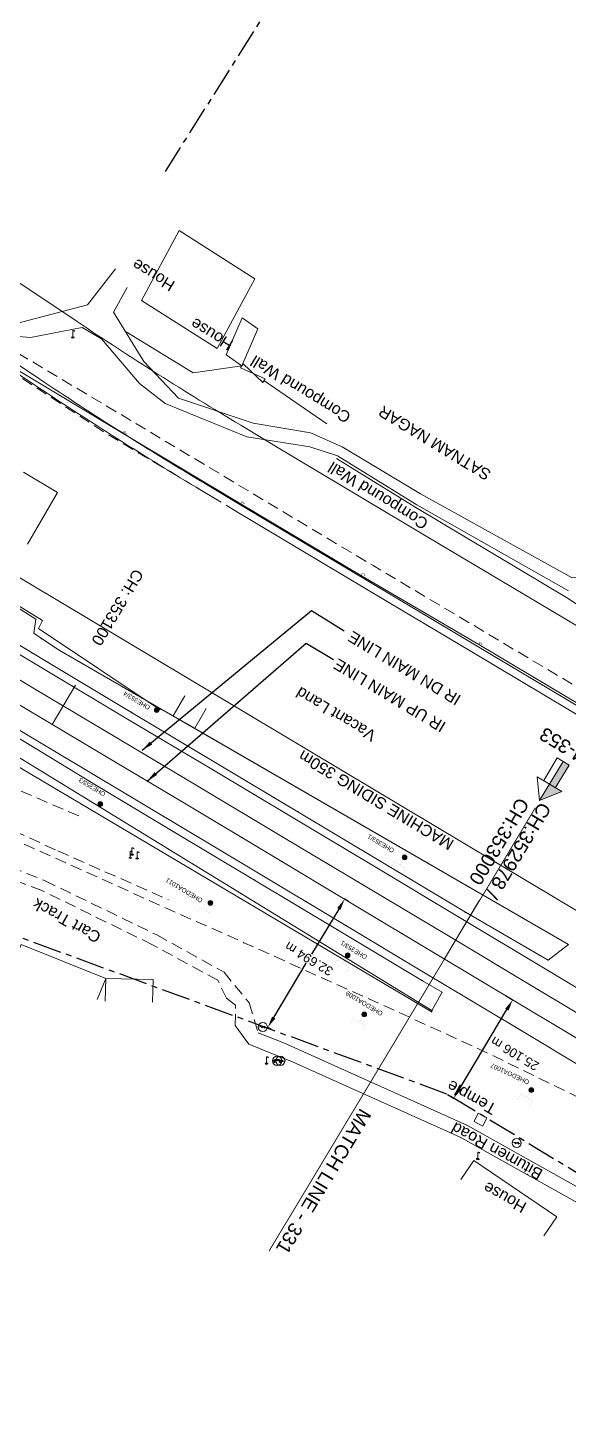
# Model space of a CAD drawing. Header units: metres. Extents: x 593168 to 611286, y 3401475 to 3412398.
# Drawn here: x 600038.2 to 600156.6, y 3408091.8 to 3408392.8 of the extents above; entities that cross this region are included whole.
import ezdxf
from ezdxf.enums import TextEntityAlignment as Align

# ---------------------------------------------------------------- set-up
doc = ezdxf.new("R2010")
doc.units = ezdxf.units.M
doc.header["$MEASUREMENT"] = 0
for name, pattern in [('CENTER', [2, 1.25, -0.25, 0.25, -0.25]), ('DASHED', [0.75, 0.5, -0.25]), ('PHANTOM2', [1.25, 0.625, -0.125, 0.125, -0.125, 0.125, -0.125])]:
    doc.linetypes.add(name, pattern=pattern)
doc.layers.get('Defpoints').update_dxf_attribs({"lineweight": 0})
for name, color, linetype, lineweight in [('Cart Track', 34, 'Continuous', 0), ('Compound Wall', 251, 'Continuous', 0), ('DFCC BOUNDARY', 6, 'CENTER', 0), ('Electric Pole', 251, 'Continuous', 0), ('Existing IR Chainage', 7, 'Continuous', 0), ('Existing IR Track', 143, 'Continuous', 0), ('Gate', 251, 'Continuous', 0), ('Grill', 251, 'Continuous', 0), ('IR PROP. DETAILS', 190, 'Continuous', 0), ('KM STONE', 7, 'Continuous', 0), ('Lamp_Post', 251, 'Continuous', 0), ('OHE MAST', 8, 'Continuous', 0), ('OHE MAST TEXT', 8, 'Continuous', 0), ('Pipe Line', 4, 'Continuous', 0), ('Platform', 7, 'Continuous', 0), ('Religious_Place', 251, 'Continuous', 0), ('Residential Building Pucca', 251, 'Continuous', 0), ('Residential Building Semipucca', 251, 'Continuous', 0), ('Side Details', 251, 'Continuous', 0), ('Subroad Edge', 34, 'Continuous', 0), ('Telephone_Pole', 251, 'Continuous', 0), ('Text1', 251, 'Continuous', 0), ('Village Name', 7, 'Continuous', 0)]:
    doc.layers.add(name, color=color, linetype=linetype, lineweight=lineweight)
doc.layers.add('Existing Railway Boundary', color=7, linetype='CENTER')
doc.layers.add('MATCH LINE', color=7, linetype='Continuous')
doc.styles.get("Standard").update_dxf_attribs({"font": 'arial.ttf'})
doc.styles.add('Style-Arial', font='arial.ttf')
doc.styles.add('Vill txt', font='arial.ttf', dxfattribs={"height": 3})
doc.dimstyles.new('ISO-25', dxfattribs={"dimtxt": 2.5, "dimasz": 2.5, "dimexe": 1.25, "dimexo": 0.625, "dimtad": 1, "dimtxsty": 'Standard', "dimcen": 2.5, "dimadec": 0, "dimazin": 0, "dimtfac": 1, "dimtmove": 0, "dimatfit": 3, "dimfxl": 1, "dimarcsym": 0})
doc.dimstyles.get("Standard").update_dxf_attribs({"dimtxt": 0.18, "dimasz": 0.18, "dimexe": 0.18, "dimexo": 0.0625, "dimgap": 0.09, "dimtad": 0, "dimtih": 1, "dimtoh": 1, "dimdec": 4, "dimzin": 0, "dimdsep": 46, "dimtxsty": 'Standard', "dimcen": 0.09, "dimadec": 0, "dimazin": 0, "dimtfac": 1, "dimtdec": 4, "dimtofl": 0, "dimtmove": 0, "dimatfit": 3, "dimfxl": 1, "dimtolj": 1, "dimtzin": 0, "dimarcsym": 0})

# ---------------------------------------------------------------- blocks, each defined once
blk = doc.blocks.new('GT')
at = {"layer": 'Gate'}
for p, q in [((-0.5, -0.5), (-0.5, 0.5)), ((-0.5, 0.5), (0.5, -0.5)), ((0.5, 0.5), (0.5, -0.5))]:
    blk.add_line(p, q, dxfattribs=at)
blk.add_lwpolyline([(0.5, 0.5), (-0.5, -0.5)], dxfattribs=at)
blk = doc.blocks.new('EP')
blk.add_hatch(color=8).paths.add_polyline_path([(-0.21, -0.05), (-0.21, 0.16), (-0.93, -0.01), (-0.31, 0.07), (-0.31, -0.19), (0.31, 0), (0.31, -0.24), (0.94, -0.01), (0.41, -0.1), (0.43, 0.15)])
at = {"color": 8}
for p, q in [((-0.93, -0.01), (-0.21, 0.16)), ((-0.31, 0.07), (-0.93, -0.01)), ((-0.31, -0.19), (-0.31, 0.07)), ((0.31, 0), (-0.31, -0.19)), ((-0.21, 0.16), (-0.21, -0.05)), ((-0.21, -0.05), (0.43, 0.15)), ((0.31, -0.24), (0.31, 0)), ((0.43, 0.15), (0.41, -0.1)), ((0.94, -0.01), (0.31, -0.24)), ((0.41, -0.1), (0.94, -0.01))]:
    blk.add_line(p, q, dxfattribs=at)
blk.add_circle((0, 0), 1, dxfattribs=at)
blk = doc.blocks.new('LP')
for points in [[(0, 0), (0, 1.5)], [(0.25, 1.35), (0.44, 1.35)]]:
    blk.add_lwpolyline(points)
for centre, radius, start, end in [((0.07, 0.99), 0.519, 57.6425, 97.3165), ((0.34, 1.33), 0.094, 11.7012, 168.0476)]:
    blk.add_arc(centre, radius, start, end)
at = {"extrusion": (0, 0, -1)}
blk.add_ellipse((0, 0.01), major_axis=(0.308, 0), ratio=0.400495, dxfattribs=at)
blk.add_ellipse((0.35, 1.36), major_axis=(0.0017, 0.0438), ratio=0.461056, start_param=1.74022, end_param=4.575836)
blk = doc.blocks.new('TP')
at = {"layer": 'Telephone_Pole'}
blk.add_hatch(color=8, dxfattribs=at).paths.add_polyline_path([(0.49, 0.08, -0.516403), (0.5, 0.04, 0.157799), (0.42, -0.19, 0.257253), (0.43, -0.21), (0.7, -0.4, 0.297943), (0.73, -0.4, 0.213635), (0.94, -0.09, 0.292624), (0.86, 0.1, 0.314672), (-0.86, 0.1, 0.297888), (-0.94, -0.1, 0.205841), (-0.73, -0.4, 0.297943), (-0.7, -0.4), (-0.43, -0.21, 0.257253), (-0.42, -0.19, 0.155164), (-0.5, 0.04, -0.510878), (-0.49, 0.08, -0.167449)])
at = {"layer": 'Telephone_Pole', "color": 8}
for p, q in [((-0.7, -0.4), (-0.43, -0.21)), ((-0.44, -0.22), (-0.44, -0.22)), ((0.7, -0.4), (0.43, -0.21)), ((0.44, -0.22), (0.44, -0.22))]:
    blk.add_line(p, q, dxfattribs=at)
blk.add_circle((0, 0), 1.03, dxfattribs=at)
for centre, radius, start, end in [((0.01, -1.13), 1.5, 55.3659, 125.2353), ((-0.48, 0.05), 0.0243, 109.2181, 217.464), ((-0.82, -0.21), 0.402, 2.1844, 37.464), ((0.01, -1.34), 1.5, 71.1943, 109.2181), ((0.82, -0.21), 0.402, 141.9464, 177.8156), ((0.48, 0.06), 0.0243, 321.9464, 71.1943), ((0.75, -0.06), 0.194, 350.1231, 55.3659), ((-0.44, -0.19), 0.0258, 304.4776, 2.1844), ((0.44, -0.19), 0.0258, 177.8156, 235.5224), ((0.72, -0.38), 0.0258, 235.5224, 301.8866), ((0.49, -0.01), 0.462, 301.8866, 350.1231)]:
    blk.add_arc(centre, radius, start, end, dxfattribs=at)
blk = doc.blocks.new('KM POST PLAN')
h = blk.add_hatch(color=256)
h.dxf.hatch_style = 1
h.paths.add_polyline_path([(0, -8.47), (-3, -8.47), (-3, -20), (0, -20)])
h.paths.add_polyline_path([(0, -8.47), (0, 0), (-6.25, -8.47)])
for points in [[(0, 0), (-6.25, -8.47), (6.25, -8.47)], [(0, 0), (0, -20)], [(0, 0), (6.25, -8.47)], [(3, -8.47), (3, -20), (-3, -20), (-3, -8.47)]]:
    blk.add_lwpolyline(points)
at = {"style": 'Style-Arial'}
blk.add_attdef('KM-POST', text='', height=6, dxfattribs=at).set_placement((0, -26, -263.95), align=Align.MIDDLE_CENTER)
blk = doc.blocks.new('OHE MAST')
h = blk.add_hatch(color=256)
h.dxf.hatch_style = 1
edge = h.paths.add_edge_path()
edge.add_arc((0, 0), 0.514, 0, 360)
at = {"const_width": 0.01}
for points in [[(1.5, 3.5), (1.5, 2), (-1.5, 2), (-1.5, 3.5)], [(0, 2), (0, 0)]]:
    blk.add_lwpolyline(points, dxfattribs=at)
blk.add_circle((0, 0), 0.514)
blk = doc.blocks.new('*D788')
at = {"layer": 'Defpoints', "color": 0, "linetype": 'ByBlock', "ltscale": 5, "transparency": 16777216}
for p in [(600142.84, 3408180.86), (600144.36, 3408179.95), (600129.94, 3408159.32)]:
    blk.add_point(p, dxfattribs=at)
at = {"layer": 'DFCC BOUNDARY', "color": 0, "linetype": 'ByBlock', "lineweight": -2, "ltscale": 5, "transparency": 16777216}
for p, q in [((600142.95, 3408180.79), (600144.47, 3408179.89)), ((600132.75, 3408160.55), (600143.07, 3408177.8)), ((600130.05, 3408159.25), (600131.57, 3408158.34))]:
    blk.add_line(p, q, dxfattribs=at)
at = {"layer": 'DFCC BOUNDARY', "color": 0, "linetype": 'ByBlock', "ltscale": 5, "transparency": 16777216}
for points in [[(600142.72, 3408178.02), (600143.43, 3408177.59), (600144.36, 3408179.95)], [(600132.39, 3408160.77), (600133.1, 3408160.34), (600131.46, 3408158.41)]]:
    blk.add_solid(points, dxfattribs=at)
at = {"layer": 'DFCC BOUNDARY', "color": 0, "linetype": 'ByBlock', "ltscale": 5, "transparency": 16777216, "insert": (600144.81, 3408168.17), "char_height": 2, "attachment_point": 5, "rotation": 149, "style": 'Style-Arial'}
blk.add_mtext('\\A1;25.106 m', dxfattribs=at)
blk = doc.blocks.new('TerminatorOpen_0.5')
at = {"color": 0, "linetype": 'ByBlock', "lineweight": -2}
for q in [(-1, 0.25), (-1, 0), (-1, -0.25)]:
    blk.add_line((0, 0), q, dxfattribs=at)
blk = doc.blocks.new('*D789')
at = {"layer": 'Defpoints', "color": 0, "linetype": 'ByBlock', "ltscale": 5, "transparency": 16777216}
for p in [(600107.57, 3408201.96), (600108.5, 3408201.41), (600091.69, 3408173.36)]:
    blk.add_point(p, dxfattribs=at)
at = {"layer": 'DFCC BOUNDARY', "color": 0, "linetype": 'ByBlock', "lineweight": -2, "ltscale": 5, "transparency": 16777216}
for p, q in [((600106.29, 3408199.82), (600100.35, 3408189.91)), ((600108.39, 3408201.47), (600107.46, 3408202.03)), ((600092.05, 3408176.06), (600099.17, 3408187.94)), ((600091.59, 3408173.43), (600090.66, 3408173.98))]:
    blk.add_line(p, q, dxfattribs=at)
at = {"layer": 'DFCC BOUNDARY', "color": 0, "linetype": 'ByBlock', "ltscale": 5, "transparency": 16777216}
for points in [[(600105.93, 3408200.03), (600106.64, 3408199.6), (600107.57, 3408201.96)], [(600091.7, 3408176.27), (600092.41, 3408175.85), (600090.77, 3408173.92)]]:
    blk.add_solid(points, dxfattribs=at)
at = {"layer": 'DFCC BOUNDARY', "color": 0, "linetype": 'ByBlock', "ltscale": 5, "transparency": 16777216, "insert": (600099.76, 3408188.92), "char_height": 2, "attachment_point": 5, "rotation": 149, "style": 'Style-Arial'}
blk.add_mtext('\\A1;32.694 m', dxfattribs=at)

msp = doc.modelspace()

# ---------------------------------------------------------------- linework, layer by layer
at = {"layer": 'Cart Track', "color": 88, "linetype": 'DASHED', "ltscale": 5}
for points in [[(599852.7061, 3408297.8643), (599871.152, 3408289.8984), (599889.0437, 3408280.2215), (599906.1904, 3408270.603), (599924.6307, 3408260.3524), (599946.3257, 3408250.3366), (599964.9164, 3408239.7199), (600001.5665, 3408222.7369), (600020.6056, 3408214.6003), (600042.0157, 3408206.0129), (600066.5117, 3408194.1351), (600081.1976, 3408185.9946), (600086.722, 3408179.2522), (600088.6533, 3408172.7205)], [(600083.6553, 3408174.315), (600083.6771, 3408178.7988), (600081.739, 3408180.2812), (600079.8056, 3408184.2276), (600065.5097, 3408192.018), (600041.3301, 3408203.8629), (600019.2404, 3408212.2648), (600000.5271, 3408220.4648), (599981.0368, 3408228.6182), (599963.7365, 3408237.5181), (599945.1664, 3408248.4359), (599923.4202, 3408257.9119), (599904.3045, 3408267.8845), (599887.301, 3408277.0604), (599870.2837, 3408287.4912), (599851.0044, 3408294.7496)]]:
    msp.add_lwpolyline(points, dxfattribs=at)
at = {"layer": 'Compound Wall'}
for points in [[(600085.0898, 3408318.7018, 258.8582), (600074.4312, 3408317.1554, 258.7903), (600059.7993, 3408326.1084, 258.9742)], [(600103.7122, 3408305.9872, 258.2034), (600089.9187, 3408315.4676, 259.4551)], [(600105.765, 3408298.4011, 258.4254), (600123.1193, 3408287.7133, 258.5034), (600156.4593, 3408267.7863, 258.4864), (600206.8859, 3408233.7246, 258.8532)], [(600037.326, 3408295.4172, 260.9226), (600044.7361, 3408290.96, 260.5628), (600038.1666, 3408279.7059, 260.7747)], [(600008.0201, 3408283.6654, 262.0775), (600010.4332, 3408282.0319, 262.1403), (600041.4968, 3408262.9406, 260.6637), (600040.5984, 3408261.2212, 260.6657), (600067.2077, 3408243.3836, 261.5924)]]:
    msp.add_polyline3d(points, dxfattribs=at)
at = {"layer": 'Existing IR Chainage', "color": 7, "linetype": 'Continuous', "lineweight": 13, "flags": 128}
for points in [[(600048.7064, 3408248.8155), (600043.5873, 3408240.2251)], [(600137.1156, 3408201.7687), (600129.4104, 3408188.899)], [(600137.1156, 3408201.7687), (600129.4104, 3408188.899)], [(600137.1156, 3408201.7687), (600129.4104, 3408188.899)]]:
    msp.add_lwpolyline(points, dxfattribs=at)
at = {"layer": 'Existing IR Track', "color": 88, "linetype": 'DASHED', "ltscale": 5, "flags": 128}
for points in [[(600300.9941, 3408082.3917), (600280.6872, 3408091.1888), (600278.194, 3408092.197), (600275.4645, 3408093.2597), (600259.8356, 3408100.2013), (600244.9725, 3408108.5287), (600217.7499, 3408124.797), (600195.4514, 3408138.2511), (600177.9328, 3408148.4846), (600159.1489, 3408158.3834), (600139.3863, 3408168.0445), (600121.5005, 3408176.271), (600103.4945, 3408184.3792), (600085.5503, 3408192.4555), (600068.2262, 3408200.1721), (600044.0212, 3408211.0553), (600024.1862, 3408220.0175), (600004.0911, 3408229.1691), (599986.1424, 3408237.2709), (599968.0807, 3408245.4461), (599948.2324, 3408254.4952), (599909.4774, 3408276.0415), (599891.8619, 3408285.7167), (599873.0778, 3408294.3827), (599855.3291, 3408302.1459), (599838.3999, 3408309.725), (599821.0558, 3408317.7999), (599803.6602, 3408326.1886), (599786.4958, 3408334.8279), (599768.6698, 3408343.7482), (599750.442, 3408353.5777), (599744.6879, 3408357.0053), (599724.0956, 3408370.2137), (599704.7053, 3408384.0115), (599686.8914, 3408399.2996), (599669.2958, 3408416.597), (599652.1152, 3408433.2776), (599635.9553, 3408446.7247), (599620.8413, 3408457.3073), (599602.7895, 3408468.5208), (599565.5836, 3408490.2766), (599549.4534, 3408499.7086), (599533.478, 3408508.9593), (599491.1348, 3408533.6096)], [(600371.7741, 3408059.102), (600352.7103, 3408073.6753), (600351.4286, 3408074.6873), (600348.6872, 3408076.7912), (600341.272, 3408082.5498), (600311.4863, 3408102.3599), (600287.0632, 3408120.9234), (600260.655, 3408148.6428), (600249.3309, 3408163.1641), (600235.3453, 3408181.8862), (600218.1266, 3408202.5097), (600199.1191, 3408221.1831), (600188.3962, 3408229.5465), (600164.7737, 3408244.6274), (600138.4067, 3408260.3476), (600113.8224, 3408274.9741), (600086.4067, 3408291.3862), (600061.2619, 3408306.475), (600034.6374, 3408322.3375), (600016.572, 3408333.1355), (599985.9365, 3408351.4066), (599957.6168, 3408368.3825), (599953.3616, 3408370.9223)], [(600083.7776, 3408286.917), (600055.7204, 3408303.7118), (600032.2978, 3408319.0446), (600014.0289, 3408328.626)]]:
    msp.add_lwpolyline(points, dxfattribs=at)
at = {"layer": 'Existing IR Track', "flags": 128}
for points in [[(600169.667, 3408175.8), (600151.0932, 3408186.9463), (600133.0819, 3408197.7426), (600114.6072, 3408208.7991), (600096.3154, 3408219.767), (600078.5028, 3408230.4087), (600060.097, 3408241.3763), (600041.6979, 3408252.3525), (600021.5588, 3408264.39), (600005.4299, 3408274.0664), (599986.7764, 3408285.235), (599986.7722, 3408285.2361), (599968.6642, 3408296.0462), (599950.7184, 3408306.7738), (599932.9045, 3408317.4584), (599915.0647, 3408328.1267), (599897.7151, 3408338.5079), (599880.4914, 3408348.7995), (599864.2703, 3408358.5453), (599848.1574, 3408368.1928)], [(600167.2562, 3408171.7703), (600148.7404, 3408182.8809), (600130.6312, 3408193.6978), (600112.4249, 3408204.6045), (600093.8257, 3408215.7172), (600075.8527, 3408226.4692), (600057.7236, 3408237.3078), (600040.1096, 3408247.7838), (600021.9675, 3408258.6299), (600002.9626, 3408270.0116), (599984.3554, 3408281.1368), (599965.8101, 3408292.227), (599948.2149, 3408302.7445), (599930.1759, 3408313.528), (599912.7063, 3408323.9567), (599895.1149, 3408334.4917), (599878.1064, 3408344.6676), (599861.6303, 3408354.54), (599845.6542, 3408364.1132)], [(600164.7697, 3408167.705), (600146.296, 3408178.7896), (600127.7834, 3408189.873), (600109.7436, 3408200.6605), (600091.2801, 3408211.7216), (600073.6066, 3408222.2952), (600055.125, 3408233.3496), (600037.3837, 3408243.922), (600019.4889, 3408254.6488), (600000.4568, 3408266.0368), (599981.8613, 3408277.1457), (599963.2375, 3408288.3266), (599945.7811, 3408298.7482), (599927.6268, 3408309.6039), (599910.1744, 3408320.0483), (599892.6006, 3408330.5792), (599875.6746, 3408340.7261), (599859.2809, 3408350.5411), (599843.3055, 3408360.1072)], [(600162.1174, 3408163.6643), (600143.6467, 3408174.7443), (600125.5335, 3408185.5907), (600107.1262, 3408196.6386), (600088.749, 3408207.6349), (600070.937, 3408218.299), (600052.6596, 3408229.2569), (600034.8324, 3408239.9287), (600016.941, 3408250.6611), (599997.9538, 3408262.0183), (599979.5645, 3408273.0186), (599960.6352, 3408284.3537), (599943.3703, 3408294.7192), (599924.9764, 3408305.723), (599907.7274, 3408316.0423), (599889.9632, 3408326.6668), (599873.1796, 3408336.7079), (599857.0011, 3408346.413), (599840.8286, 3408356.0919)], [(600308.851, 3408097.9517), (600295.5444, 3408107.3834), (600293.6546, 3408108.8504), (600291.8701, 3408110.2163), (600281.6032, 3408118.582), (600270.3986, 3408129.0294), (600255.7051, 3408145.2896), (600244.6044, 3408159.775), (600229.3954, 3408181.1272), (600215.5063, 3408198.1644), (600213.6383, 3408200.2358), (600195.5917, 3408217.2245), (600184.5278, 3408225.9536), (600162.0459, 3408240.2023), (600135.3862, 3408256.1082), (600117.2637, 3408266.9192), (600083.7776, 3408286.917)]]:
    msp.add_lwpolyline(points, dxfattribs=at)
at = {"layer": 'Existing Railway Boundary', "ltscale": 5}
for points in [[(600068.3432, 3408361.2078), (600130.6112, 3408459.8878), (599836.1292, 3408634.1143), (599768.1577, 3408518.5779), (599661.815, 3408580.4349), (599612.2027, 3408612.2329), (599553.6452, 3408693.0476), (599543.655, 3408685.9527), (599543.655, 3408683.2921), (599530.154, 3408666.7376), (599508.5547, 3408629.4251), (598272.8019, 3409311.3517), (598226.2603, 3409339.3887), (598151.2488, 3409384.2728), (597917.699, 3409525.8316), (597735.9935, 3409630.0193), (597672.2472, 3409669.316)], [(601317.2433, 3407450.7097), (601224.899, 3407507.0908), (601103.8361, 3407576.9037), (601076.3041, 3407593.1922), (601027.0445, 3407622.1279), (600800.8989, 3407757.7565), (600729.53, 3407800.2216), (600590.7896, 3407882.7312), (600531.0891, 3407918.878), (600526.2178, 3407921.6024), (600502.3694, 3407935.4788), (600422.2553, 3407983.1065), (600376.8527, 3408011.2163), (600345.4847, 3408028.7629), (600315.7213, 3408046.6622), (600129.9447, 3408159.317), (599995.7813, 3408208.5798), (599954.336, 3408225.7264), (599945.3157, 3408214.7803), (599936.2222, 3408204.7154)]]:
    msp.add_lwpolyline(points, dxfattribs=at)
at = {"layer": 'Grill'}
for points in [[(600074.9493, 3408239.2514, 261.4475), (600156.5568, 3408192.0865, 259.643)], [(600030.3909, 3408234.3713, 261.6484), (600126.7606, 3408177.2639, 260.1859)]]:
    msp.add_polyline3d(points, dxfattribs=at)
at = {"layer": 'IR PROP. DETAILS'}
for points in [[(599841.0508, 3408457.4452), (599867.291, 3408441.7629), (599889.5457, 3408428.467), (599917.9358, 3408411.5297), (599941.6594, 3408397.3277), (599947.9367, 3408393.5561), (599955.2578, 3408389.2481, -0.01420223), (599998.079, 3408362.3851), (600049.0153, 3408328.3781, 0.01232338), (600084.8361, 3408305.7188), (600092.3352, 3408301.2299), (600125.8132, 3408281.2368), (600143.9297, 3408270.4294), (600170.7831, 3408254.4079)], [(600162.924, 3408241.63), (600136.245, 3408257.5475), (600118.1223, 3408268.3585), (600084.6377, 3408288.3555), (600077.132, 3408292.8484, -0.01232338), (600040.6865, 3408315.903), (599989.7502, 3408349.9099, 0.01420223), (599947.6506, 3408376.3202), (599940.3295, 3408380.6281), (599933.9632, 3408384.4526), (599910.2409, 3408398.6538), (599881.8606, 3408415.5852), (599859.5977, 3408428.886), (599833.3643, 3408444.5643)], [(599954.0019, 3408370.5401), (599953.3622, 3408370.9233, -0.01226359), (599989.6282, 3408347.9762), (600039.7902, 3408314.4861, 0.01232338), (600076.2357, 3408291.4315), (600079.3461, 3408289.5697)], [(599916.5068, 3408344.0341), (600195.0009, 3408177.5372, -0.05223205), (600233.7344, 3408148.505, 0.05144606), (600271.8433, 3408119.8476)]]:
    msp.add_lwpolyline(points, format="xyb", dxfattribs=at)
at = {"layer": 'MATCH LINE', "linetype": 'PHANTOM2', "ltscale": 15, "const_width": 0.2}
msp.add_lwpolyline([(600149.3101, 3408221.9976), (600091.0386, 3408124.9532)], dxfattribs=at)
at = {"layer": 'Pipe Line'}
msp.add_polyline3d([(600196.803, 3408218.776, 259.189), (600178.618, 3408232.53, 259.195), (600163.125, 3408242.123, 259.196), (600136.915, 3408257.691, 259.167), (600111.276, 3408272.775, 259.1), (600084.915, 3408288.453, 258.998), (600059.13, 3408303.882, 258.969), (599984.187, 3408348.936, 258.923), (599955.791, 3408365.898, 258.994), (599931.935, 3408380.325, 258.94), (599908.133, 3408394.497, 258.927), (599879.266, 3408411.472, 258.87), (599856.958, 3408424.961, 258.89), (599831.098, 3408440.387, 259.174), (599813.093, 3408451.16, 258.999), (599790.189, 3408464.58, 258.696)], dxfattribs=at)
at = {"layer": 'Platform'}
for points in [[(599791.5214, 3408372.7064, 261.0526), (600027.1784, 3408233.9117, 260.6147), (600030.5868, 3408236.4578, 260.7167), (600032.695, 3408235.2338, 260.6967), (600036.5866, 3408232.842, 260.2958), (600126.6597, 3408177.5963, 260.0759)], [(600126.6597, 3408177.5963, 260.0759), (600128.9079, 3408181.611, 260.0289), (600124.6448, 3408184.1265, 259.9799), (600105.9959, 3408195.2677, 259.9909), (600087.8655, 3408206.1573, 260.1559), (600070.069, 3408216.7706, 260.1939), (600051.801, 3408227.7523, 260.2358), (600038.5549, 3408235.8179, 260.2378), (600034.4044, 3408238.2742, 260.7247), (600016.1433, 3408249.1622, 260.8147), (599997.0668, 3408260.6176, 260.8307), (599978.7096, 3408271.5653, 260.8587), (599959.7992, 3408282.914, 260.9266), (599942.5332, 3408293.2334, 260.9636), (599924.1527, 3408304.235, 261.0176), (599906.8769, 3408314.5445, 261.0186), (599889.1216, 3408325.2117, 260.8937), (599872.2465, 3408335.3247, 260.9366), (599856.1019, 3408345.0004, 260.9466), (599839.9244, 3408354.6032, 260.9836)], [(599956.0444, 3408316.5455, 260.9296), (600040.0244, 3408263.2448, 260.7277), (600039.5939, 3408260.2132, 260.7137), (600041.2192, 3408258.9958, 260.6677), (600045.0922, 3408256.4844, 260.1749), (600156.5568, 3408192.0865, 259.643), (600152.0891, 3408188.6438, 259.9289), (600133.996, 3408199.1011, 259.9339), (600115.4702, 3408210.2342, 259.9979), (600097.3557, 3408221.1103, 260.0529), (600079.3614, 3408231.8475, 260.1359), (600060.9407, 3408242.8394, 260.0989), (600043.0386, 3408253.5852, 260.0719), (600039.1984, 3408255.8802, 260.7377), (600022.2758, 3408266.002, 260.7857)]]:
    msp.add_polyline3d(points, dxfattribs=at)
for p in [(600040.024, 3408263.245, 260.728), (600039.594, 3408260.213, 260.714), (600041.219, 3408258.996, 260.668), (600039.198, 3408255.88, 260.738), (600042.587, 3408253.864, 260.145), (600045.092, 3408256.484, 260.175), (600043.039, 3408253.585, 260.072), (600060.941, 3408242.839, 260.099), (600038.555, 3408235.818, 260.238), (600079.361, 3408231.847, 260.136), (600051.801, 3408227.752, 260.236), (600097.356, 3408221.11, 260.053), (600070.069, 3408216.771, 260.194), (600115.47, 3408210.234, 259.998), (600087.865, 3408206.157, 260.156), (600133.996, 3408199.101, 259.934), (600105.996, 3408195.268, 259.991), (600152.089, 3408188.644, 259.929), (600124.645, 3408184.126, 259.98), (600128.908, 3408181.611, 260.029), (600126.66, 3408177.596, 260.076)]:
    msp.add_point(p, dxfattribs=at)
at = {"layer": 'Religious_Place'}
msp.add_polyline3d([(600137.7931, 3408152.2832, 258.4684), (600135.9106, 3408153.2925, 258.4724), (600136.8171, 3408155.1098, 258.6433), (600138.6996, 3408154.1005, 258.6433)], close=True, dxfattribs=at)
at = {"layer": 'Residential Building Pucca'}
msp.add_polyline3d([(600087.9093, 3408337.7244, 261.6564), (600079.6929, 3408322.4975, 259.823), (600063.1288, 3408332.9958, 258.6283), (600071.3911, 3408348.308, 258.6283)], close=True, dxfattribs=at)
for points in [[(600034.9321, 3408187.3905, 262.2313), (600036.7852, 3408192.0328, 262.2313), (600055.314, 3408184.6364, 262.0183), (600053.4608, 3408179.9941, 262.0183)], [(600055.2115, 3408179.6354, 261.7774), (600055.3146, 3408184.6329, 261.7774), (600065.6445, 3408184.4197, 260.7657), (600065.5413, 3408179.4222, 260.7657)], [(600133.0339, 3408140.616, 259.1292), (600135.8398, 3408144.7527, 259.1292), (600153.9772, 3408132.4506, 257.6076), (600151.1713, 3408128.3139, 257.6076)]]:
    msp.add_polyline3d(points, dxfattribs=at)
at = {"layer": 'Residential Building Semipucca'}
msp.add_polyline3d([(600088.5525, 3408326.7688, 260.0539), (600085.0898, 3408318.7018, 258.8582), (600081.6638, 3408321.1023, 259.847), (600085.1584, 3408329.2437, 259.847)], close=True, dxfattribs=at)
msp.add_polyline3d([(600077.3086, 3408243.7266, 261.4515), (600074.803, 3408239.4014, 261.4515), (600070.0862, 3408242.1338, 261.5415), (600072.5918, 3408246.459, 261.5415)], dxfattribs=at)
at = {"layer": 'Subroad Edge', "color": 88, "linetype": 'DASHED', "ltscale": 5}
for points in [[(599653.1923, 3408434.5979), (599670.6024, 3408417.7067), (599688.1402, 3408400.492), (599705.8306, 3408385.4417), (599724.9523, 3408371.7078), (599745.5138, 3408358.5758), (599751.3492, 3408355.0681), (599769.811, 3408345.1553), (599787.139, 3408336.3207), (599804.4827, 3408327.679), (599821.7808, 3408319.2767), (599839.1261, 3408311.263), (599856.1127, 3408303.6808), (599873.8573, 3408295.8708), (599892.3106, 3408287.3395), (599910.3576, 3408277.4962), (599928.2015, 3408267.0062), (599948.9168, 3408256.1135), (599968.7554, 3408246.9897), (599985.6796, 3408239.3027), (600004.8971, 3408230.7789), (600024.9629, 3408221.6383), (600044.8455, 3408212.5301), (600069.0408, 3408201.8584)], [(600049.3994, 3408220.1904), (600028.3482, 3408229.2326), (600008.4239, 3408237.6507), (599990.5914, 3408248.3485), (599974.0642, 3408257.6571), (599954.1576, 3408267.5291), (599934.1973, 3408278.0699), (599915.9944, 3408288.7348), (599897.2797, 3408297.4988), (599890.4528, 3408298.448), (599877.954, 3408304.6935), (599860.7071, 3408312.4488), (599844.1702, 3408321.5161)]]:
    msp.add_lwpolyline(points, dxfattribs=at)
at = {"layer": 'Subroad Edge'}
for points in [[(599726.0049, 3408512.9598, 257.8805), (599750.3013, 3408496.3323, 258.2194), (599767.5428, 3408485.9494, 258.5763), (599790.1942, 3408472.5447, 258.4984), (599816.6152, 3408456.7961, 258.5843), (599834.2788, 3408446.1735, 258.6603), (599860.5023, 3408430.3828, 258.6063), (599882.9644, 3408417.084, 258.6553), (599911.3693, 3408400.082, 258.7443), (599934.8299, 3408386.0384, 258.7073), (599958.964, 3408371.5989, 258.8742), (599972.739, 3408363.2805, 258.8133), (599986.9567, 3408355.4239, 258.8063), (600019.2669, 3408336.5066, 258.7773), (600034.3917, 3408327.6145, 258.8313), (600051.2856, 3408332.0389, 257.9485), (600057.4122, 3408339.9546, 257.8835)], [(600156.5847, 3408269.4234, 258.4834), (600123.3808, 3408288.3093, 258.3794), (600105.9804, 3408299.0042, 258.3154), (600099.9755, 3408300.9935, 258.3704), (600086.1647, 3408303.1934, 258.2804), (600068.2746, 3408310.4504, 258.3764), (600062.7119, 3408314.8112, 258.3244), (600054.3427, 3408324.6072, 257.9765), (600050.1303, 3408327.1114, 258.0025), (600038.8428, 3408324.8954, 258.7833), (600033.6401, 3408325.334, 258.9132), (600017.7022, 3408334.6942, 258.8612), (599985.7523, 3408353.6565, 258.8153), (599971.8596, 3408361.7165, 258.8503), (599958.0799, 3408370.1833, 258.8483), (599933.8271, 3408384.4543, 258.7283), (599910.1669, 3408398.4982, 258.7313), (599881.5981, 3408415.5896, 258.6693), (599859.3012, 3408428.9688, 258.6363), (599833.3003, 3408444.4707, 258.6693)], [(600059.9713, 3408335.8342, 257.8485), (600057.0262, 3408330.4178, 257.9275), (600063.6066, 3408319.6151, 258.0705), (600071.2276, 3408311.6548, 258.2574), (600087.5276, 3408306.1806, 258.2614), (600100.1102, 3408304.0053, 258.3394), (600107.0389, 3408300.959, 258.3104), (600124.1532, 3408290.7094, 258.2394), (600157.3354, 3408272.3014, 258.4754), (600163.3323, 3408272.9117, 258.6003), (600163.602, 3408287.8968, 258.5064)], [(600674.5898, 3407826.7213, 258.1395), (600603.492, 3407868.7656, 258.0835), (600565.6214, 3407890.6802, 258.0845), (600532.7257, 3407910.4057, 258.0955), (600488.0185, 3407937.4354, 258.0575), (600445.2705, 3407963.0509, 258.1085), (600429.7554, 3407972.5738, 258.1305), (600382.2869, 3408001.0583, 258.2724), (600379.9792, 3408003.1788, 258.3214), (600376.839, 3408005.1285, 258.4254), (600368.1322, 3408010.1907, 258.6703), (600367.1834, 3408010.3897, 258.7263), (600364.5416, 3408012.3183, 258.7963), (600351.0258, 3408020.4237, 258.8263), (600342.985, 3408025.5583, 258.5763), (600305.3909, 3408048.1333, 258.1155), (600283.6828, 3408061.3142, 258.0565), (600228.2712, 3408095.2583, 258.1585), (600206.7717, 3408108.4121, 258.0635), (600156.8294, 3408136.471, 258.2984), (600132.8452, 3408149.871, 258.4484), (600096.3159, 3408166.3305, 258.5343), (600086.6197, 3408170.2176, 258.5843), (600083.6553, 3408174.315, 258.6743)], [(600088.6533, 3408172.7205, 258.6153), (600094.3857, 3408170.4535, 258.5893), (600134.4616, 3408152.4555, 258.4914), (600155.1841, 3408140.8129, 258.3584), (600209.59, 3408110.4267, 258.1045), (600230.2703, 3408097.9064, 258.1075), (600256.8425, 3408081.6887, 258.1415), (600285.4314, 3408064.0284, 258.0075), (600306.8612, 3408051.0591, 258.1155), (600345.1063, 3408028.1964, 258.5983), (600353.021, 3408024.4762, 258.8562), (600355.3593, 3408024.2495, 258.9112)]]:
    msp.add_polyline3d(points, dxfattribs=at)

# ---------------------------------------------------------------- block references
at = {"layer": 'Electric Pole', "xscale": 0.9997078269552191, "yscale": 0.9997078269552191, "zscale": 0.9997078269552191}
for p in [(600089.6643, 3408174.0073, 258.5723), (600093.5268, 3408166.6022, 258.5823), (600145.2142, 3408148.6224, 262.3072)]:
    msp.add_blockref('EP', p, dxfattribs=at)
at = {"layer": 'Gate', "xscale": 5.811838488732158, "yscale": 0.9997078268772503, "zscale": 5.811838488732158, "rotation": 326.3120825937048}
msp.add_blockref('GT', (600087.5043, 3408317.0847, 156.3202), dxfattribs=at)
at = {"layer": 'KM STONE', "xscale": 0.5, "yscale": 0.5, "zscale": 0.5, "rotation": 148.9903102435466}
msp.add_blockref('KM POST PLAN', (600150.2352, 3408223.5383), dxfattribs=at).add_auto_attribs({'KM-POST': 'KM-353'})
at = {"layer": 'Lamp_Post', "xscale": 0.9997078269552191, "yscale": 0.9997078269552191, "zscale": 0.9997078269552191}
for p in [(600048.1055, 3408324.9048, 260.4678), (600060.6838, 3408211.0127, 282.2564), (600061.0349, 3408211.7058, 282.2664), (600062.2084, 3408210.8547, 282.3104), (600090.4869, 3408165.9686, 258.5004), (600136.6985, 3408145.0976, 258.4904)]:
    msp.add_blockref('LP', p, dxfattribs=at)
at = {"layer": 'OHE MAST', "rotation": 149.0208306544456}
for p in [(600066.4775, 3408243.359), (600054.0928, 3408222.7764), (600120.6827, 3408211.1143), (600078.2226, 3408201.1533), (600108.2732, 3408189.6889), (600111.8724, 3408176.7444), (600148.4268, 3408160.1877)]:
    msp.add_blockref('OHE MAST', p, dxfattribs=at)
at = {"layer": 'Telephone_Pole', "xscale": 0.9997078269552191, "yscale": 0.9997078269552191, "zscale": 0.9997078269552191}
msp.add_blockref('TP', (600092.8382, 3408166.5778, 258.6013), dxfattribs=at)

# ---------------------------------------------------------------- texts
at = {"layer": 'Cart Track', "color": 88}
msp.add_text('Cart Track', height=2.5, rotation=151.044359, dxfattribs=at).set_placement((600054.5096, 3408194.4153, 156.3202))
at = {"layer": 'Existing IR Chainage', "color": 7, "lineweight": 0, "attachment_point": 6, "style": 'Style-Arial'}
for s, insert, char_height, rotation, line_spacing_factor in [('CH: 353100', (600053.1097, 3408257.8324), 2.5, 239.208373, 0.60036), ('CH:353000', (600135.9345, 3408205.5143), 3, 239.091103, 0.6003), ('CH:352978 /', (600139.5414, 3408202.5005), 3, 239.091103, 0.6003)]:
    msp.add_mtext(s, dxfattribs=dict(at, insert=insert, char_height=char_height, rotation=rotation, line_spacing_factor=line_spacing_factor))
at = {"layer": 'Existing IR Track', "color": 7, "lineweight": -3}
for s, p in [('IR DN MAIN LINE', (600108.677, 3408259.7186)), ('IR UP MAIN LINE', (600105.5185, 3408253.7047))]:
    msp.add_text(s, height=2.5, rotation=149, dxfattribs=at).set_placement(p, align=Align.MIDDLE_RIGHT)
at = {"layer": 'IR PROP. DETAILS'}
msp.add_text('MACHINE SIDING 350m', height=2.5, rotation=149, dxfattribs=at).set_placement((600097.8132, 3408233.6305, 613.7163), align=Align.MIDDLE_RIGHT)
at = {"layer": 'MATCH LINE', "linetype": 'Continuous'}
msp.add_text('MATCH LINE - 331', height=3, rotation=239.034667, dxfattribs=at).set_placement((600110.9816, 3408156.4316))
at = {"layer": 'OHE MAST TEXT'}
for s, rotation, p in [('OHE353/4', 149, (600065.1383, 3408244.2033, 263.397)), ('OHE353/3', 149, (600055.3622, 3408225.2596, 267.976)), ('OHE353/1', 149, (600118.5551, 3408212.9033, 263.395)), ('OHEDOA1011', 149, (600076.638, 3408201.9758, 267.102)), ('OHE353/1', 149, (600112.6211, 3408189.5887, 263.714)), ('OHEDOA1009', 149, (600116.0349, 3408177.2252, 263.702)), ('OHEDOA1007', 155, (600148.1004, 3408162.2641, 263.016))]:
    msp.add_text(s, height=1, rotation=rotation, dxfattribs=at).set_placement(p)
at = {"layer": 'Pipe Line'}
for p in [(600059.13, 3408303.882, 258.969), (600084.915, 3408288.453, 258.998), (600111.276, 3408272.775, 259.1), (600136.915, 3408257.691, 259.167)]:
    msp.add_text('PL', height=0.5, dxfattribs=at).set_placement(p)
at = {"layer": 'Side Details'}
msp.add_text('Vacant Land', height=2.5, rotation=149, dxfattribs=at).set_placement((600114.7339, 3408238.4882, 52.6885))
at = {"layer": 'Text1'}
for s, rotation, p in [('House', 148.408608, (600070.6769, 3408336.9792, 156.3202)), ('House', 148.408608, (600083.4405, 3408324.0328, 156.3202)), ('Compound Wall', 148.408608, (600109.1817, 3408308.1284, 52.6885)), ('Compound Wall', 148.408608, (600126.1246, 3408284.838, 52.6885)), ('Temple', 151.044359, (600141.0642, 3408156.8578)), ('Bitumen Road', 151.044359, (600151.177, 3408142.5811, 258.3836)), ('House', 151.044359, (600147.6208, 3408135.3393, 156.3202))]:
    msp.add_text(s, height=2.5, rotation=rotation, dxfattribs=at).set_placement(p)
at = {"layer": 'Village Name', "style": 'Vill txt'}
msp.add_text('SATNAM NAGAR', height=2.5, rotation=148.676336, dxfattribs=at).set_placement((600139.8514, 3408295.5969, 156.3202))

# ---------------------------------------------------------------- dimensions: what is measured, and where the dimension line sits
at = {"layer": 'DFCC BOUNDARY', "color": 7, "linetype": 'ByBlock', "ltscale": 5}
for base, p1, p2, angle, picture, middle in [((600107.5713, 3408201.9619), (600091.6944, 3408173.3619), (600108.4961, 3408201.4079), 59.075114, '*D789', (600099.7598, 3408188.9228)), ((600144.3587, 3408179.9495), (600129.9447, 3408159.317), (600142.8412, 3408180.8579), 59.091103, '*D788', (600144.8097, 3408168.1745))]:
    dim = msp.add_linear_dim(base=base, p1=p1, p2=p2, angle=angle, dimstyle='Standard', override={"dimtxt": 2, "dimasz": 2.5, "dimexe": 0.125, "dimexo": 0.125, "dimgap": 0.125, "dimtad": 1, "dimtih": 0, "dimtoh": 0, "dimdec": 3, "dimzin": 11, "dimpost": ' m', "dimtxsty": 'Style-Arial', "dimsah": 1, "dimadec": 4, "dimazin": 3, "dimtmove": 2, "dimatfit": 1, "dimldrblk": 'TerminatorOpen_0.5', "dimfrac": 2, "dimtzin": 11}, dxfattribs=at)
    dim.commit()
    dim.dimension.update_dxf_attribs({"geometry": picture, "text_midpoint": middle, "dimtype": 129, "text_rotation": 149})

# ---------------------------------------------------------------- leaders
at = {"layer": 'Existing IR Track', "color": 7, "lineweight": -3}
for points in [[(600063.2791, 3408234.56), (600100.2941, 3408265.1337), (600107.4882, 3408260.6841)], [(600064.3662, 3408227.8227), (600099.1592, 3408258.0126), (600105.1046, 3408254.4554)]]:
    msp.add_leader(points, dimstyle='ISO-25', override={"dimtxt": 3, "dimasz": 2.5, "dimgap": 0.625, "dimtad": 0, "dimdec": 3, "dimzin": 2, "dimtdec": 3}, dxfattribs=at)

doc.saveas('drawing.dxf')
